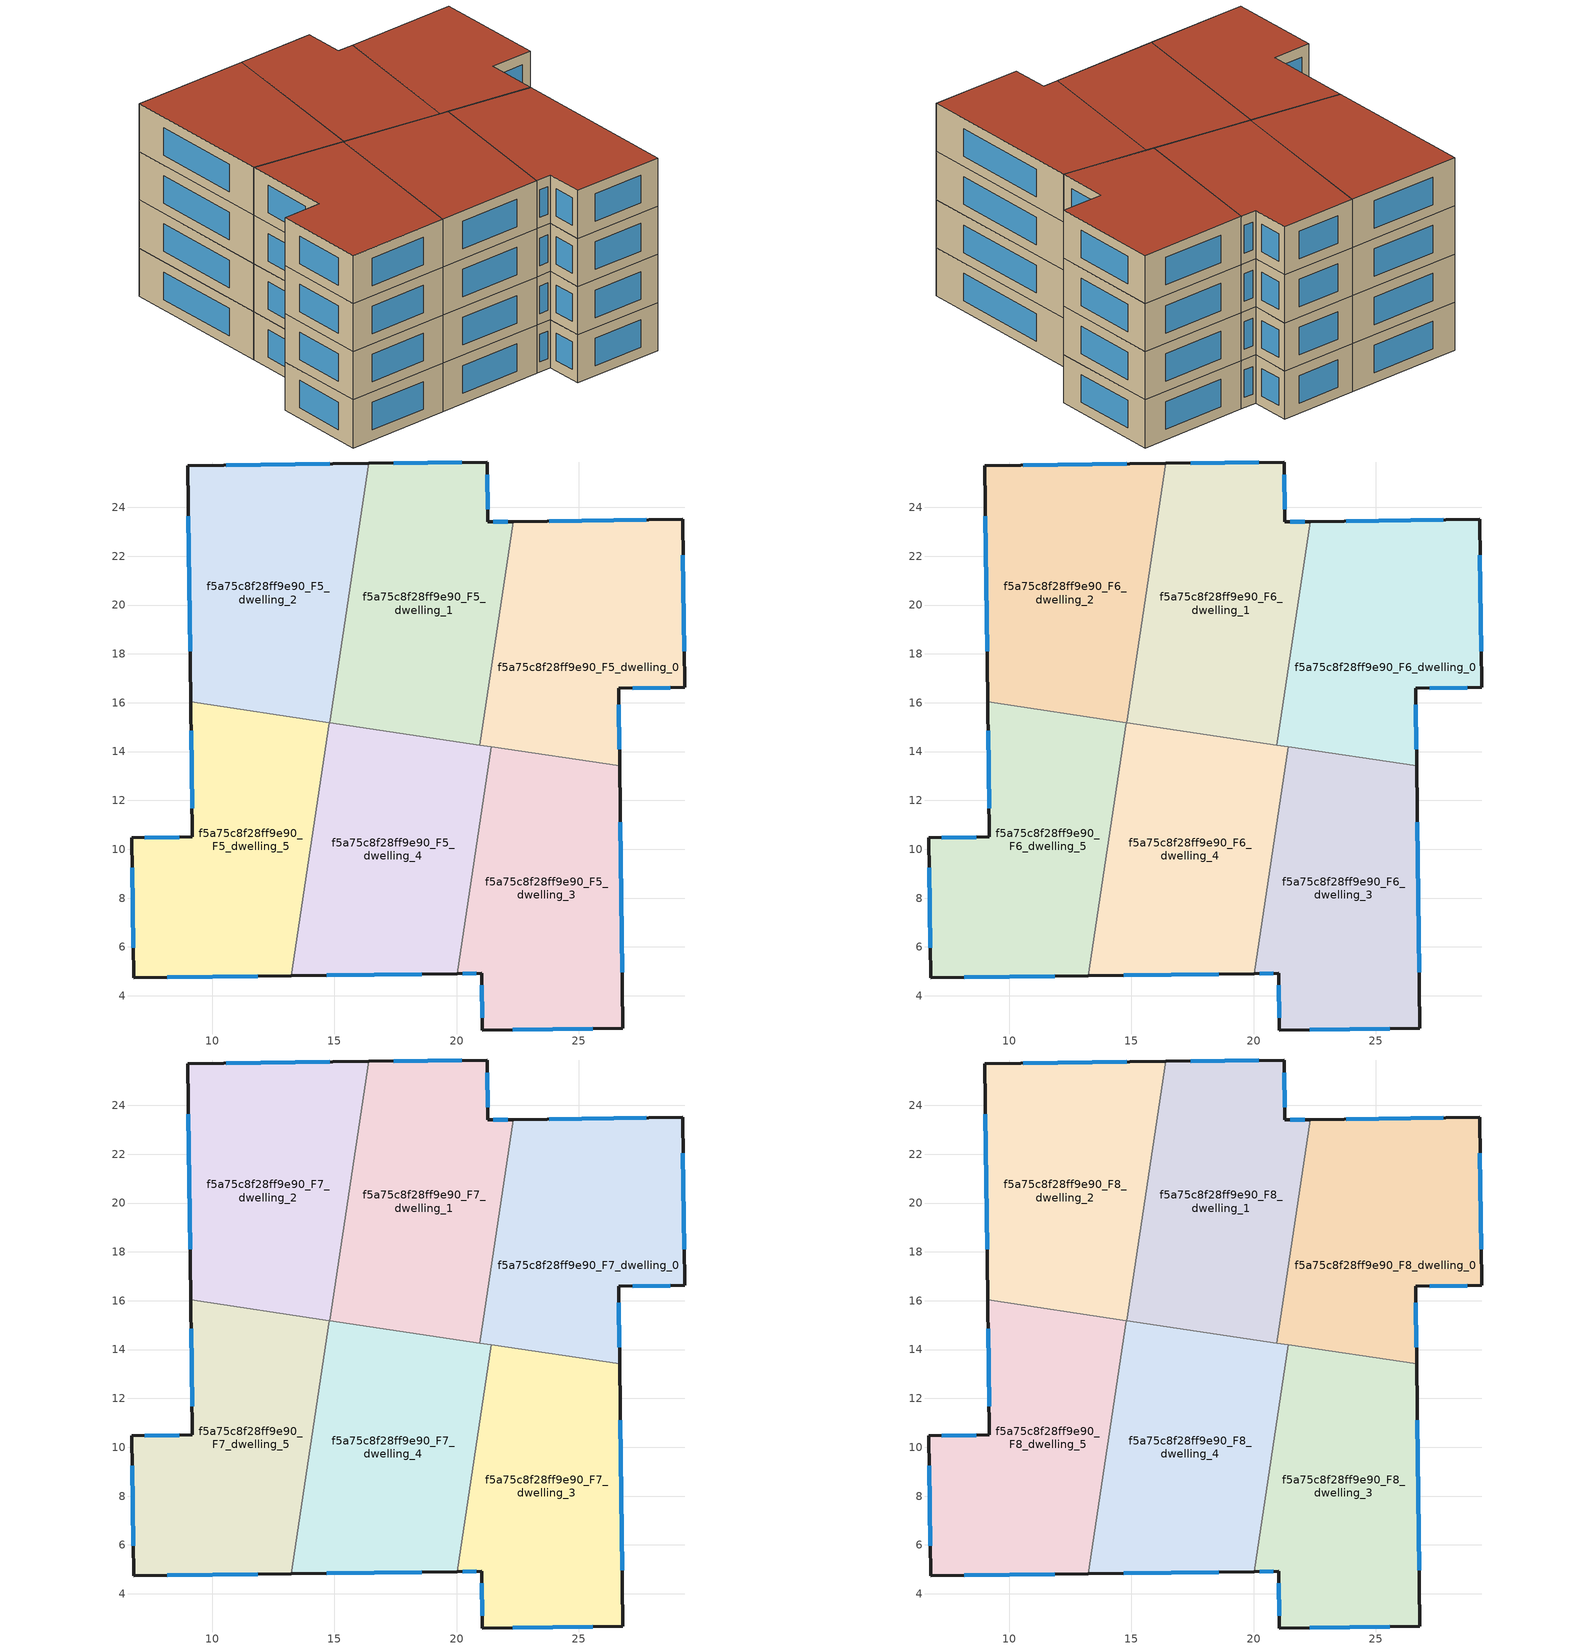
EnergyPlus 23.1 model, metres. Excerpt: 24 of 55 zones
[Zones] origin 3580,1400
f5a75c8f28ff9e90_F5_dwelling_0
 floor to f5a75c8f28ff9e90_F4_dwelling_0 (EU_floor_Construction): 29.25,23.51 29.33,16.62 26.64,16.59 26.67,13.41 20.95,14.27 22.31,23.42 z15
 wall outside (EU_wall_Construction): 26.67,13.41 26.64,16.59 29.33,16.62 29.25,23.51 22.31,23.42 z15:18
 wall to f5a75c8f28ff9e90_F5_dwelling_1 (EU_wall_Construction): 22.31,23.42 20.95,14.27 z15:18
 wall to f5a75c8f28ff9e90_F5_dwelling_3 (EU_wall_Construction): 21.42,14.2 26.67,13.41 z15:18
 wall to f5a75c8f28ff9e90_F5_dwelling_4 (EU_wall_Construction): 20.95,14.27 21.42,14.2 z15:18
 window (EU_Window_Construction): 26.67,14.09 26.64,15.91 / 27.76,23.49 23.8,23.43 / 29.32,18.1 29.27,22.03 / 27.21,16.6 28.76,16.62 z15.64:17.36
f5a75c8f28ff9e90_F5_dwelling_1
 floor to f5a75c8f28ff9e90_F4_dwelling_1 (EU_floor_Construction): 21.25,25.85 21.28,23.4 22.31,23.42 20.95,14.27 14.81,15.18 16.39,25.79 z15
 wall outside (EU_wall_Construction): 22.31,23.42 21.28,23.4 21.25,25.85 16.39,25.79 z15:18
 wall to f5a75c8f28ff9e90_F5_dwelling_2 (EU_wall_Construction): 16.39,25.79 14.81,15.18 z15:18
 wall to f5a75c8f28ff9e90_F5_dwelling_4 (EU_wall_Construction): 14.81,15.18 20.95,14.27 z15:18
 window (EU_Window_Construction): 20.21,25.84 17.43,25.81 / 21.27,23.93 21.25,25.33 / 22.09,23.41 21.5,23.4 z15.64:17.36
f5a75c8f28ff9e90_F5_dwelling_2
 floor to f5a75c8f28ff9e90_F4_dwelling_2 (EU_floor_Construction): 16.39,25.79 14.81,15.18 9.12,16.03 8.99,25.7 z15
 wall outside (EU_wall_Construction): 16.39,25.79 8.99,25.7 9.12,16.03 z15:18
 wall to f5a75c8f28ff9e90_F5_dwelling_5 (EU_wall_Construction): 9.12,16.03 14.78,15.19 z15:18
 wall to f5a75c8f28ff9e90_F5_dwelling_4 (EU_wall_Construction): 14.78,15.19 14.81,15.18 z15:18
 window (EU_Window_Construction): 9.02,23.63 9.09,18.1 / 14.81,25.77 10.58,25.72 z15.64:17.36
f5a75c8f28ff9e90_F5_dwelling_3
 floor to f5a75c8f28ff9e90_F4_dwelling_3 (EU_floor_Construction): 26.67,13.41 26.81,2.67 21.06,2.6 21.03,4.92 20.03,4.91 21.42,14.2 z15
 wall outside (EU_wall_Construction): 20.03,4.91 21.03,4.92 21.06,2.6 26.81,2.67 26.67,13.41 z15:18
 wall to f5a75c8f28ff9e90_F5_dwelling_4 (EU_wall_Construction): 21.42,14.2 20.03,4.91 z15:18
 window (EU_Window_Construction): 26.78,4.97 26.7,11.11 / 22.29,2.62 25.58,2.66 / 21.03,4.43 21.05,3.1 / 20.25,4.91 20.81,4.92 z15.64:17.36
f5a75c8f28ff9e90_F5_dwelling_4
 floor to f5a75c8f28ff9e90_F4_dwelling_4 (EU_floor_Construction): 21.42,14.2 20.03,4.91 13.23,4.82 14.78,15.19 z15
 wall outside (EU_wall_Construction): 13.23,4.82 20.03,4.91 z15:18
 wall to f5a75c8f28ff9e90_F5_dwelling_5 (EU_wall_Construction): 14.78,15.19 13.23,4.82 z15:18
 window (EU_Window_Construction): 14.69,4.84 18.58,4.89 z15.64:17.36
f5a75c8f28ff9e90_F5_dwelling_5
 floor to f5a75c8f28ff9e90_F4_dwelling_5 (EU_floor_Construction): 14.78,15.19 13.23,4.82 6.77,4.74 6.71,10.47 9.19,10.51 9.12,16.03 z15
 wall outside (EU_wall_Construction): 9.12,16.03 9.19,10.51 6.71,10.47 6.77,4.74 13.23,4.82 z15:18
 window (EU_Window_Construction): 9.13,14.85 9.17,11.69 / 8.16,4.75 11.85,4.8 / 6.72,9.24 6.76,5.96 / 8.66,10.5 7.24,10.48 z15.64:17.36
f5a75c8f28ff9e90_F6_dwelling_0
 floor to f5a75c8f28ff9e90_F5_dwelling_0 (EU_floor_Construction): 29.25,23.51 29.33,16.62 26.64,16.59 26.67,13.41 20.95,14.27 22.31,23.42 z18
 wall outside (EU_wall_Construction): 26.67,13.41 26.64,16.59 29.33,16.62 29.25,23.51 22.31,23.42 z18:21
 wall to f5a75c8f28ff9e90_F6_dwelling_1 (EU_wall_Construction): 22.31,23.42 20.95,14.27 z18:21
 wall to f5a75c8f28ff9e90_F6_dwelling_3 (EU_wall_Construction): 21.42,14.2 26.67,13.41 z18:21
 wall to f5a75c8f28ff9e90_F6_dwelling_4 (EU_wall_Construction): 20.95,14.27 21.42,14.2 z18:21
 window (EU_Window_Construction): 26.67,14.09 26.64,15.91 / 27.76,23.49 23.8,23.43 / 29.32,18.1 29.27,22.03 / 27.21,16.6 28.76,16.62 z18.64:20.36
f5a75c8f28ff9e90_F6_dwelling_1
 floor to f5a75c8f28ff9e90_F5_dwelling_1 (EU_floor_Construction): 21.25,25.85 21.28,23.4 22.31,23.42 20.95,14.27 14.81,15.18 16.39,25.79 z18
 wall outside (EU_wall_Construction): 22.31,23.42 21.28,23.4 21.25,25.85 16.39,25.79 z18:21
 wall to f5a75c8f28ff9e90_F6_dwelling_2 (EU_wall_Construction): 16.39,25.79 14.81,15.18 z18:21
 wall to f5a75c8f28ff9e90_F6_dwelling_4 (EU_wall_Construction): 14.81,15.18 20.95,14.27 z18:21
 window (EU_Window_Construction): 20.21,25.84 17.43,25.81 / 21.27,23.93 21.25,25.33 / 22.09,23.41 21.5,23.4 z18.64:20.36
f5a75c8f28ff9e90_F6_dwelling_2
 floor to f5a75c8f28ff9e90_F5_dwelling_2 (EU_floor_Construction): 16.39,25.79 14.81,15.18 9.12,16.03 8.99,25.7 z18
 wall outside (EU_wall_Construction): 16.39,25.79 8.99,25.7 9.12,16.03 z18:21
 wall to f5a75c8f28ff9e90_F6_dwelling_5 (EU_wall_Construction): 9.12,16.03 14.78,15.19 z18:21
 wall to f5a75c8f28ff9e90_F6_dwelling_4 (EU_wall_Construction): 14.78,15.19 14.81,15.18 z18:21
 window (EU_Window_Construction): 9.02,23.63 9.09,18.1 / 14.81,25.77 10.58,25.72 z18.64:20.36
f5a75c8f28ff9e90_F6_dwelling_3
 floor to f5a75c8f28ff9e90_F5_dwelling_3 (EU_floor_Construction): 26.67,13.41 26.81,2.67 21.06,2.6 21.03,4.92 20.03,4.91 21.42,14.2 z18
 wall outside (EU_wall_Construction): 20.03,4.91 21.03,4.92 21.06,2.6 26.81,2.67 26.67,13.41 z18:21
 wall to f5a75c8f28ff9e90_F6_dwelling_4 (EU_wall_Construction): 21.42,14.2 20.03,4.91 z18:21
 window (EU_Window_Construction): 26.78,4.97 26.7,11.11 / 22.29,2.62 25.58,2.66 / 21.03,4.43 21.05,3.1 / 20.25,4.91 20.81,4.92 z18.64:20.36
f5a75c8f28ff9e90_F6_dwelling_4
 floor to f5a75c8f28ff9e90_F5_dwelling_4 (EU_floor_Construction): 21.42,14.2 20.03,4.91 13.23,4.82 14.78,15.19 z18
 wall outside (EU_wall_Construction): 13.23,4.82 20.03,4.91 z18:21
 wall to f5a75c8f28ff9e90_F6_dwelling_5 (EU_wall_Construction): 14.78,15.19 13.23,4.82 z18:21
 window (EU_Window_Construction): 14.69,4.84 18.58,4.89 z18.64:20.36
f5a75c8f28ff9e90_F6_dwelling_5
 floor to f5a75c8f28ff9e90_F5_dwelling_5 (EU_floor_Construction): 14.78,15.19 13.23,4.82 6.77,4.74 6.71,10.47 9.19,10.51 9.12,16.03 z18
 wall outside (EU_wall_Construction): 9.12,16.03 9.19,10.51 6.71,10.47 6.77,4.74 13.23,4.82 z18:21
 window (EU_Window_Construction): 9.13,14.85 9.17,11.69 / 8.16,4.75 11.85,4.8 / 6.72,9.24 6.76,5.96 / 8.66,10.5 7.24,10.48 z18.64:20.36
f5a75c8f28ff9e90_F7_dwelling_0
 floor to f5a75c8f28ff9e90_F6_dwelling_0 (EU_floor_Construction): 29.25,23.51 29.33,16.62 26.64,16.59 26.67,13.41 20.95,14.27 22.31,23.42 z21
 wall outside (EU_wall_Construction): 26.67,13.41 26.64,16.59 29.33,16.62 29.25,23.51 22.31,23.42 z21:24
 wall to f5a75c8f28ff9e90_F7_dwelling_1 (EU_wall_Construction): 22.31,23.42 20.95,14.27 z21:24
 wall to f5a75c8f28ff9e90_F7_dwelling_3 (EU_wall_Construction): 21.42,14.2 26.67,13.41 z21:24
 wall to f5a75c8f28ff9e90_F7_dwelling_4 (EU_wall_Construction): 20.95,14.27 21.42,14.2 z21:24
 window (EU_Window_Construction): 26.67,14.09 26.64,15.91 / 27.76,23.49 23.8,23.43 / 29.32,18.1 29.27,22.03 / 27.21,16.6 28.76,16.62 z21.64:23.36
f5a75c8f28ff9e90_F7_dwelling_1
 floor to f5a75c8f28ff9e90_F6_dwelling_1 (EU_floor_Construction): 21.25,25.85 21.28,23.4 22.31,23.42 20.95,14.27 14.81,15.18 16.39,25.79 z21
 wall outside (EU_wall_Construction): 22.31,23.42 21.28,23.4 21.25,25.85 16.39,25.79 z21:24
 wall to f5a75c8f28ff9e90_F7_dwelling_2 (EU_wall_Construction): 16.39,25.79 14.81,15.18 z21:24
 wall to f5a75c8f28ff9e90_F7_dwelling_4 (EU_wall_Construction): 14.81,15.18 20.95,14.27 z21:24
 window (EU_Window_Construction): 20.21,25.84 17.43,25.81 / 21.27,23.93 21.25,25.33 / 22.09,23.41 21.5,23.4 z21.64:23.36
f5a75c8f28ff9e90_F7_dwelling_2
 floor to f5a75c8f28ff9e90_F6_dwelling_2 (EU_floor_Construction): 16.39,25.79 14.81,15.18 9.12,16.03 8.99,25.7 z21
 wall outside (EU_wall_Construction): 16.39,25.79 8.99,25.7 9.12,16.03 z21:24
 wall to f5a75c8f28ff9e90_F7_dwelling_5 (EU_wall_Construction): 9.12,16.03 14.78,15.19 z21:24
 wall to f5a75c8f28ff9e90_F7_dwelling_4 (EU_wall_Construction): 14.78,15.19 14.81,15.18 z21:24
 window (EU_Window_Construction): 9.02,23.63 9.09,18.1 / 14.81,25.77 10.58,25.72 z21.64:23.36
f5a75c8f28ff9e90_F7_dwelling_3
 floor to f5a75c8f28ff9e90_F6_dwelling_3 (EU_floor_Construction): 26.67,13.41 26.81,2.67 21.06,2.6 21.03,4.92 20.03,4.91 21.42,14.2 z21
 wall outside (EU_wall_Construction): 20.03,4.91 21.03,4.92 21.06,2.6 26.81,2.67 26.67,13.41 z21:24
 wall to f5a75c8f28ff9e90_F7_dwelling_4 (EU_wall_Construction): 21.42,14.2 20.03,4.91 z21:24
 window (EU_Window_Construction): 26.78,4.97 26.7,11.11 / 22.29,2.62 25.58,2.66 / 21.03,4.43 21.05,3.1 / 20.25,4.91 20.81,4.92 z21.64:23.36
f5a75c8f28ff9e90_F7_dwelling_4
 floor to f5a75c8f28ff9e90_F6_dwelling_4 (EU_floor_Construction): 21.42,14.2 20.03,4.91 13.23,4.82 14.78,15.19 z21
 wall outside (EU_wall_Construction): 13.23,4.82 20.03,4.91 z21:24
 wall to f5a75c8f28ff9e90_F7_dwelling_5 (EU_wall_Construction): 14.78,15.19 13.23,4.82 z21:24
 window (EU_Window_Construction): 14.69,4.84 18.58,4.89 z21.64:23.36
f5a75c8f28ff9e90_F7_dwelling_5
 floor to f5a75c8f28ff9e90_F6_dwelling_5 (EU_floor_Construction): 14.78,15.19 13.23,4.82 6.77,4.74 6.71,10.47 9.19,10.51 9.12,16.03 z21
 wall outside (EU_wall_Construction): 9.12,16.03 9.19,10.51 6.71,10.47 6.77,4.74 13.23,4.82 z21:24
 window (EU_Window_Construction): 9.13,14.85 9.17,11.69 / 8.16,4.75 11.85,4.8 / 6.72,9.24 6.76,5.96 / 8.66,10.5 7.24,10.48 z21.64:23.36
f5a75c8f28ff9e90_F8_dwelling_0
 floor to f5a75c8f28ff9e90_F7_dwelling_0 (EU_floor_Construction): 29.25,23.51 29.33,16.62 26.64,16.59 26.67,13.41 20.95,14.27 22.31,23.42 z24
 wall outside (EU_wall_Construction): 26.67,13.41 26.64,16.59 29.33,16.62 29.25,23.51 22.31,23.42 z24:27
 wall to f5a75c8f28ff9e90_F8_dwelling_1 (EU_wall_Construction): 22.31,23.42 20.95,14.27 z24:27
 wall to f5a75c8f28ff9e90_F8_dwelling_3 (EU_wall_Construction): 21.42,14.2 26.67,13.41 z24:27
 wall to f5a75c8f28ff9e90_F8_dwelling_4 (EU_wall_Construction): 20.95,14.27 21.42,14.2 z24:27
 window (EU_Window_Construction): 26.67,14.09 26.64,15.91 / 27.76,23.49 23.8,23.43 / 29.32,18.1 29.27,22.03 / 27.21,16.6 28.76,16.62 z24.64:26.36
 roof outside (EU_roof_Construction): 26.67,13.41 26.64,16.59 29.33,16.62 29.25,23.51 22.31,23.42 20.95,14.27 z27
f5a75c8f28ff9e90_F8_dwelling_1
 floor to f5a75c8f28ff9e90_F7_dwelling_1 (EU_floor_Construction): 21.25,25.85 21.28,23.4 22.31,23.42 20.95,14.27 14.81,15.18 16.39,25.79 z24
 wall outside (EU_wall_Construction): 22.31,23.42 21.28,23.4 21.25,25.85 16.39,25.79 z24:27
 wall to f5a75c8f28ff9e90_F8_dwelling_2 (EU_wall_Construction): 16.39,25.79 14.81,15.18 z24:27
 wall to f5a75c8f28ff9e90_F8_dwelling_4 (EU_wall_Construction): 14.81,15.18 20.95,14.27 z24:27
 window (EU_Window_Construction): 20.21,25.84 17.43,25.81 / 21.27,23.93 21.25,25.33 / 22.09,23.41 21.5,23.4 z24.64:26.36
 roof outside (EU_roof_Construction): 20.95,14.27 22.31,23.42 21.28,23.4 21.25,25.85 16.39,25.79 14.81,15.18 z27
f5a75c8f28ff9e90_F8_dwelling_2
 floor to f5a75c8f28ff9e90_F7_dwelling_2 (EU_floor_Construction): 16.39,25.79 14.81,15.18 9.12,16.03 8.99,25.7 z24
 wall outside (EU_wall_Construction): 16.39,25.79 8.99,25.7 9.12,16.03 z24:27
 wall to f5a75c8f28ff9e90_F8_dwelling_5 (EU_wall_Construction): 9.12,16.03 14.78,15.19 z24:27
 wall to f5a75c8f28ff9e90_F8_dwelling_4 (EU_wall_Construction): 14.78,15.19 14.81,15.18 z24:27
 window (EU_Window_Construction): 9.02,23.63 9.09,18.1 / 14.81,25.77 10.58,25.72 z24.64:26.36
 roof outside (EU_roof_Construction): 14.81,15.18 16.39,25.79 8.99,25.7 9.12,16.03 z27
f5a75c8f28ff9e90_F8_dwelling_3
 floor to f5a75c8f28ff9e90_F7_dwelling_3 (EU_floor_Construction): 26.67,13.41 26.81,2.67 21.06,2.6 21.03,4.92 20.03,4.91 21.42,14.2 z24
 wall outside (EU_wall_Construction): 20.03,4.91 21.03,4.92 21.06,2.6 26.81,2.67 26.67,13.41 z24:27
 wall to f5a75c8f28ff9e90_F8_dwelling_4 (EU_wall_Construction): 21.42,14.2 20.03,4.91 z24:27
 window (EU_Window_Construction): 26.78,4.97 26.7,11.11 / 22.29,2.62 25.58,2.66 / 21.03,4.43 21.05,3.1 / 20.25,4.91 20.81,4.92 z24.64:26.36
 roof outside (EU_roof_Construction): 26.81,2.67 26.67,13.41 21.42,14.2 20.03,4.91 21.03,4.92 21.06,2.6 z27
f5a75c8f28ff9e90_F8_dwelling_4
 floor to f5a75c8f28ff9e90_F7_dwelling_4 (EU_floor_Construction): 21.42,14.2 20.03,4.91 13.23,4.82 14.78,15.19 z24
 wall outside (EU_wall_Construction): 13.23,4.82 20.03,4.91 z24:27
 wall to f5a75c8f28ff9e90_F8_dwelling_5 (EU_wall_Construction): 14.78,15.19 13.23,4.82 z24:27
 window (EU_Window_Construction): 14.69,4.84 18.58,4.89 z24.64:26.36
 roof outside (EU_roof_Construction): 20.03,4.91 21.42,14.2 14.78,15.19 13.23,4.82 z27
f5a75c8f28ff9e90_F8_dwelling_5
 floor to f5a75c8f28ff9e90_F7_dwelling_5 (EU_floor_Construction): 14.78,15.19 13.23,4.82 6.77,4.74 6.71,10.47 9.19,10.51 9.12,16.03 z24
 wall outside (EU_wall_Construction): 9.12,16.03 9.19,10.51 6.71,10.47 6.77,4.74 13.23,4.82 z24:27
 window (EU_Window_Construction): 9.13,14.85 9.17,11.69 / 8.16,4.75 11.85,4.8 / 6.72,9.24 6.76,5.96 / 8.66,10.5 7.24,10.48 z24.64:26.36
 roof outside (EU_roof_Construction): 13.23,4.82 14.78,15.19 9.12,16.03 9.19,10.51 6.71,10.47 6.77,4.74 z27
[Building]
EU S2 Campaign: North Axis=0; Terrain=City; Solar Distribution=FullExterior
[Site:Location]
Yerevan-Zvartnots.Intl.AP: Latitude=40.15; Longitude=44.383; Time Zone=4; Elevation=854
[SizingPeriod:WeatherFileDays]
AnnualSizingPeriod: Begin Month=1; Begin Day of Month=1; End Month=12; End Day of Month=31; Day of Week for Start Day=Monday; Use Weather File Daylight Saving Period=No; Use Weather File Rain and Snow Indicators=No
[MATERIAL]
EU_InternalMass_Material: Roughness=MediumRough; Thickness=0.1; Conductivity=1; Density=1800; Specific Heat=900; Thermal Absorptance=0.9; Solar Absorptance=0.7; Visible Absorptance=0.7
[MATERIAL:NOMASS] Roughness=MediumRough; Thermal Absorptance=0.9; Solar Absorptance=0.7; Visible Absorptance=0.7
Name | Thermal Resistance
EU_wall_NoMass | 1.05043
EU_roof_NoMass | 1.45357
EU_floor_NoMass | 0.478065
[WINDOWMATERIAL:SIMPLEGLAZINGSYSTEM]
EU_Window_SimpleGlazing: UFactor=2.5566; Solar Heat Gain Coefficient=0.75; Visible Transmittance=0.75
[CONSTRUCTION]
EU_wall_Construction: EU_wall_NoMass
EU_roof_Construction: EU_roof_NoMass
EU_floor_Construction: EU_floor_NoMass
EU_Window_Construction: EU_Window_SimpleGlazing
EU_InternalMass_Construction: EU_InternalMass_Material
[ZONE] Type=1; Multiplier=1; Ceiling Height=autocalculate; Floor Area=autocalculate; Part of Total Floor Area=Yes
Name | Volume
f5a75c8f28ff9e90_F5_dwelling_0; f5a75c8f28ff9e90_F6_dwelling_0; f5a75c8f28ff9e90_F7_dwelling_0; f5a75c8f28ff9e90_F8_dwelling_0 | 200.009
f5a75c8f28ff9e90_F5_dwelling_1; f5a75c8f28ff9e90_F6_dwelling_1; f5a75c8f28ff9e90_F7_dwelling_1; f5a75c8f28ff9e90_F8_dwelling_1 | 200.015
f5a75c8f28ff9e90_F5_dwelling_2; f5a75c8f28ff9e90_F6_dwelling_2; f5a75c8f28ff9e90_F7_dwelling_2; f5a75c8f28ff9e90_F8_dwelling_2 | 199.991
f5a75c8f28ff9e90_F5_dwelling_3; f5a75c8f28ff9e90_F6_dwelling_3; f5a75c8f28ff9e90_F7_dwelling_3; f5a75c8f28ff9e90_F8_dwelling_3 | 199.994
f5a75c8f28ff9e90_F5_dwelling_4; f5a75c8f28ff9e90_F6_dwelling_4; f5a75c8f28ff9e90_F7_dwelling_4; f5a75c8f28ff9e90_F8_dwelling_4 | 199.989
f5a75c8f28ff9e90_F5_dwelling_5; f5a75c8f28ff9e90_F6_dwelling_5; f5a75c8f28ff9e90_F7_dwelling_5; f5a75c8f28ff9e90_F8_dwelling_5 | 199.995
[INTERNALMASS] Construction=EU_InternalMass_Construction
Name | Zone or ZoneList | Surface Area
f5a75c8f28ff9e90_F5_dwelling_0_EU_InternalMass | f5a75c8f28ff9e90_F5_dwelling_0 | 66.6696
f5a75c8f28ff9e90_F5_dwelling_1_EU_InternalMass | f5a75c8f28ff9e90_F5_dwelling_1 | 66.6715
f5a75c8f28ff9e90_F5_dwelling_2_EU_InternalMass | f5a75c8f28ff9e90_F5_dwelling_2 | 66.6637
f5a75c8f28ff9e90_F5_dwelling_3_EU_InternalMass | f5a75c8f28ff9e90_F5_dwelling_3 | 66.6646
f5a75c8f28ff9e90_F5_dwelling_4_EU_InternalMass | f5a75c8f28ff9e90_F5_dwelling_4 | 66.6629
f5a75c8f28ff9e90_F5_dwelling_5_EU_InternalMass | f5a75c8f28ff9e90_F5_dwelling_5 | 66.6653
f5a75c8f28ff9e90_F6_dwelling_0_EU_InternalMass | f5a75c8f28ff9e90_F6_dwelling_0 | 66.6696
f5a75c8f28ff9e90_F6_dwelling_1_EU_InternalMass | f5a75c8f28ff9e90_F6_dwelling_1 | 66.6715
f5a75c8f28ff9e90_F6_dwelling_2_EU_InternalMass | f5a75c8f28ff9e90_F6_dwelling_2 | 66.6637
f5a75c8f28ff9e90_F6_dwelling_3_EU_InternalMass | f5a75c8f28ff9e90_F6_dwelling_3 | 66.6646
f5a75c8f28ff9e90_F6_dwelling_4_EU_InternalMass | f5a75c8f28ff9e90_F6_dwelling_4 | 66.6629
f5a75c8f28ff9e90_F6_dwelling_5_EU_InternalMass | f5a75c8f28ff9e90_F6_dwelling_5 | 66.6653
f5a75c8f28ff9e90_F7_dwelling_0_EU_InternalMass | f5a75c8f28ff9e90_F7_dwelling_0 | 66.6696
f5a75c8f28ff9e90_F7_dwelling_1_EU_InternalMass | f5a75c8f28ff9e90_F7_dwelling_1 | 66.6715
f5a75c8f28ff9e90_F7_dwelling_2_EU_InternalMass | f5a75c8f28ff9e90_F7_dwelling_2 | 66.6637
f5a75c8f28ff9e90_F7_dwelling_3_EU_InternalMass | f5a75c8f28ff9e90_F7_dwelling_3 | 66.6646
f5a75c8f28ff9e90_F7_dwelling_4_EU_InternalMass | f5a75c8f28ff9e90_F7_dwelling_4 | 66.6629
f5a75c8f28ff9e90_F7_dwelling_5_EU_InternalMass | f5a75c8f28ff9e90_F7_dwelling_5 | 66.6653
f5a75c8f28ff9e90_F8_dwelling_0_EU_InternalMass | f5a75c8f28ff9e90_F8_dwelling_0 | 66.6696
f5a75c8f28ff9e90_F8_dwelling_1_EU_InternalMass | f5a75c8f28ff9e90_F8_dwelling_1 | 66.6715
f5a75c8f28ff9e90_F8_dwelling_2_EU_InternalMass | f5a75c8f28ff9e90_F8_dwelling_2 | 66.6637
f5a75c8f28ff9e90_F8_dwelling_3_EU_InternalMass | f5a75c8f28ff9e90_F8_dwelling_3 | 66.6646
f5a75c8f28ff9e90_F8_dwelling_4_EU_InternalMass | f5a75c8f28ff9e90_F8_dwelling_4 | 66.6629
f5a75c8f28ff9e90_F8_dwelling_5_EU_InternalMass | f5a75c8f28ff9e90_F8_dwelling_5 | 66.6653
[OTHEREQUIPMENT] Fuel Type=Electricity; Design Level Calculation Method=Watts/Area; Power per Zone Floor Area=1; Fraction Latent=0; Fraction Radiant=0; Fraction Lost=0; Carbon Dioxide Generation Rate=0; EndUse Subcategory=EU_Step8_InternalGains
Name | Zone or ZoneList or Space or SpaceList | Schedule
EU_Step8_InternalGain_f5a75c8f28ff9e90_F5_dwelling_0_f000 | f5a75c8f28ff9e90_F5_dwelling_0 | EU_Step8_GainSchedule_f5a75c8f28ff9e90_F5_dwelling_0_f000
EU_Step8_InternalGain_f5a75c8f28ff9e90_F5_dwelling_1_f000 | f5a75c8f28ff9e90_F5_dwelling_1 | EU_Step8_GainSchedule_f5a75c8f28ff9e90_F5_dwelling_1_f000
EU_Step8_InternalGain_f5a75c8f28ff9e90_F5_dwelling_2_f000 | f5a75c8f28ff9e90_F5_dwelling_2 | EU_Step8_GainSchedule_f5a75c8f28ff9e90_F5_dwelling_2_f000
EU_Step8_InternalGain_f5a75c8f28ff9e90_F5_dwelling_3_f000 | f5a75c8f28ff9e90_F5_dwelling_3 | EU_Step8_GainSchedule_f5a75c8f28ff9e90_F5_dwelling_3_f000
EU_Step8_InternalGain_f5a75c8f28ff9e90_F5_dwelling_4_f000 | f5a75c8f28ff9e90_F5_dwelling_4 | EU_Step8_GainSchedule_f5a75c8f28ff9e90_F5_dwelling_4_f000
EU_Step8_InternalGain_f5a75c8f28ff9e90_F5_dwelling_5_f000 | f5a75c8f28ff9e90_F5_dwelling_5 | EU_Step8_GainSchedule_f5a75c8f28ff9e90_F5_dwelling_5_f000
EU_Step8_InternalGain_f5a75c8f28ff9e90_F6_dwelling_0_f000 | f5a75c8f28ff9e90_F6_dwelling_0 | EU_Step8_GainSchedule_f5a75c8f28ff9e90_F6_dwelling_0_f000
EU_Step8_InternalGain_f5a75c8f28ff9e90_F6_dwelling_1_f000 | f5a75c8f28ff9e90_F6_dwelling_1 | EU_Step8_GainSchedule_f5a75c8f28ff9e90_F6_dwelling_1_f000
EU_Step8_InternalGain_f5a75c8f28ff9e90_F6_dwelling_2_f000 | f5a75c8f28ff9e90_F6_dwelling_2 | EU_Step8_GainSchedule_f5a75c8f28ff9e90_F6_dwelling_2_f000
EU_Step8_InternalGain_f5a75c8f28ff9e90_F6_dwelling_3_f000 | f5a75c8f28ff9e90_F6_dwelling_3 | EU_Step8_GainSchedule_f5a75c8f28ff9e90_F6_dwelling_3_f000
EU_Step8_InternalGain_f5a75c8f28ff9e90_F6_dwelling_4_f000 | f5a75c8f28ff9e90_F6_dwelling_4 | EU_Step8_GainSchedule_f5a75c8f28ff9e90_F6_dwelling_4_f000
EU_Step8_InternalGain_f5a75c8f28ff9e90_F6_dwelling_5_f000 | f5a75c8f28ff9e90_F6_dwelling_5 | EU_Step8_GainSchedule_f5a75c8f28ff9e90_F6_dwelling_5_f000
EU_Step8_InternalGain_f5a75c8f28ff9e90_F7_dwelling_0_f000 | f5a75c8f28ff9e90_F7_dwelling_0 | EU_Step8_GainSchedule_f5a75c8f28ff9e90_F7_dwelling_0_f000
EU_Step8_InternalGain_f5a75c8f28ff9e90_F7_dwelling_1_f000 | f5a75c8f28ff9e90_F7_dwelling_1 | EU_Step8_GainSchedule_f5a75c8f28ff9e90_F7_dwelling_1_f000
EU_Step8_InternalGain_f5a75c8f28ff9e90_F7_dwelling_2_f000 | f5a75c8f28ff9e90_F7_dwelling_2 | EU_Step8_GainSchedule_f5a75c8f28ff9e90_F7_dwelling_2_f000
EU_Step8_InternalGain_f5a75c8f28ff9e90_F7_dwelling_3_f000 | f5a75c8f28ff9e90_F7_dwelling_3 | EU_Step8_GainSchedule_f5a75c8f28ff9e90_F7_dwelling_3_f000
EU_Step8_InternalGain_f5a75c8f28ff9e90_F7_dwelling_4_f000 | f5a75c8f28ff9e90_F7_dwelling_4 | EU_Step8_GainSchedule_f5a75c8f28ff9e90_F7_dwelling_4_f000
EU_Step8_InternalGain_f5a75c8f28ff9e90_F7_dwelling_5_f000 | f5a75c8f28ff9e90_F7_dwelling_5 | EU_Step8_GainSchedule_f5a75c8f28ff9e90_F7_dwelling_5_f000
EU_Step8_InternalGain_f5a75c8f28ff9e90_F8_dwelling_0_f000 | f5a75c8f28ff9e90_F8_dwelling_0 | EU_Step8_GainSchedule_f5a75c8f28ff9e90_F8_dwelling_0_f000
EU_Step8_InternalGain_f5a75c8f28ff9e90_F8_dwelling_1_f000 | f5a75c8f28ff9e90_F8_dwelling_1 | EU_Step8_GainSchedule_f5a75c8f28ff9e90_F8_dwelling_1_f000
EU_Step8_InternalGain_f5a75c8f28ff9e90_F8_dwelling_2_f000 | f5a75c8f28ff9e90_F8_dwelling_2 | EU_Step8_GainSchedule_f5a75c8f28ff9e90_F8_dwelling_2_f000
EU_Step8_InternalGain_f5a75c8f28ff9e90_F8_dwelling_3_f000 | f5a75c8f28ff9e90_F8_dwelling_3 | EU_Step8_GainSchedule_f5a75c8f28ff9e90_F8_dwelling_3_f000
EU_Step8_InternalGain_f5a75c8f28ff9e90_F8_dwelling_4_f000 | f5a75c8f28ff9e90_F8_dwelling_4 | EU_Step8_GainSchedule_f5a75c8f28ff9e90_F8_dwelling_4_f000
EU_Step8_InternalGain_f5a75c8f28ff9e90_F8_dwelling_5_f000 | f5a75c8f28ff9e90_F8_dwelling_5 | EU_Step8_GainSchedule_f5a75c8f28ff9e90_F8_dwelling_5_f000
[ZONEVENTILATION:DESIGNFLOWRATE] Schedule=EU_AlwaysOn; Design Flow Rate Calculation Method=AirChanges/Hour; Air Changes per Hour=0.557805; Ventilation Type=Natural; Fan Pressure Rise=0; Fan Total Efficiency=1; Constant Term Coefficient=1; Temperature Term Coefficient=0; Velocity Term Coefficient=0; Velocity Squared Term Coefficient=0; Minimum Indoor Temperature=-100; Maximum Indoor Temperature=100; Delta Temperature=-100; Minimum Outdoor Temperature=-100; Maximum Outdoor Temperature=100; Maximum Wind Speed=40
Name | Zone or ZoneList or Space or SpaceList
EU_ConstantAir_f5a75c8f28ff9e90_F5_dwelling_0 | f5a75c8f28ff9e90_F5_dwelling_0
EU_ConstantAir_f5a75c8f28ff9e90_F5_dwelling_1 | f5a75c8f28ff9e90_F5_dwelling_1
EU_ConstantAir_f5a75c8f28ff9e90_F5_dwelling_2 | f5a75c8f28ff9e90_F5_dwelling_2
EU_ConstantAir_f5a75c8f28ff9e90_F5_dwelling_3 | f5a75c8f28ff9e90_F5_dwelling_3
EU_ConstantAir_f5a75c8f28ff9e90_F5_dwelling_4 | f5a75c8f28ff9e90_F5_dwelling_4
EU_ConstantAir_f5a75c8f28ff9e90_F5_dwelling_5 | f5a75c8f28ff9e90_F5_dwelling_5
EU_ConstantAir_f5a75c8f28ff9e90_F6_dwelling_0 | f5a75c8f28ff9e90_F6_dwelling_0
EU_ConstantAir_f5a75c8f28ff9e90_F6_dwelling_1 | f5a75c8f28ff9e90_F6_dwelling_1
EU_ConstantAir_f5a75c8f28ff9e90_F6_dwelling_2 | f5a75c8f28ff9e90_F6_dwelling_2
EU_ConstantAir_f5a75c8f28ff9e90_F6_dwelling_3 | f5a75c8f28ff9e90_F6_dwelling_3
EU_ConstantAir_f5a75c8f28ff9e90_F6_dwelling_4 | f5a75c8f28ff9e90_F6_dwelling_4
EU_ConstantAir_f5a75c8f28ff9e90_F6_dwelling_5 | f5a75c8f28ff9e90_F6_dwelling_5
EU_ConstantAir_f5a75c8f28ff9e90_F7_dwelling_0 | f5a75c8f28ff9e90_F7_dwelling_0
EU_ConstantAir_f5a75c8f28ff9e90_F7_dwelling_1 | f5a75c8f28ff9e90_F7_dwelling_1
EU_ConstantAir_f5a75c8f28ff9e90_F7_dwelling_2 | f5a75c8f28ff9e90_F7_dwelling_2
EU_ConstantAir_f5a75c8f28ff9e90_F7_dwelling_3 | f5a75c8f28ff9e90_F7_dwelling_3
EU_ConstantAir_f5a75c8f28ff9e90_F7_dwelling_4 | f5a75c8f28ff9e90_F7_dwelling_4
EU_ConstantAir_f5a75c8f28ff9e90_F7_dwelling_5 | f5a75c8f28ff9e90_F7_dwelling_5
EU_ConstantAir_f5a75c8f28ff9e90_F8_dwelling_0 | f5a75c8f28ff9e90_F8_dwelling_0
EU_ConstantAir_f5a75c8f28ff9e90_F8_dwelling_1 | f5a75c8f28ff9e90_F8_dwelling_1
EU_ConstantAir_f5a75c8f28ff9e90_F8_dwelling_2 | f5a75c8f28ff9e90_F8_dwelling_2
EU_ConstantAir_f5a75c8f28ff9e90_F8_dwelling_3 | f5a75c8f28ff9e90_F8_dwelling_3
EU_ConstantAir_f5a75c8f28ff9e90_F8_dwelling_4 | f5a75c8f28ff9e90_F8_dwelling_4
EU_ConstantAir_f5a75c8f28ff9e90_F8_dwelling_5 | f5a75c8f28ff9e90_F8_dwelling_5
[HVACTEMPLATE:THERMOSTAT] Constant Heating Setpoint=20; Constant Cooling Setpoint=50
EU_HeatOnly_f5a75c8f28ff9e90_F0_dwelling_0; EU_HeatOnly_f5a75c8f28ff9e90_F0_dwelling_1; EU_HeatOnly_f5a75c8f28ff9e90_F0_dwelling_2; EU_HeatOnly_f5a75c8f28ff9e90_F0_dwelling_3; EU_HeatOnly_f5a75c8f28ff9e90_F0_dwelling_4; EU_HeatOnly_f5a75c8f28ff9e90_F0_dwelling_5; EU_HeatOnly_f5a75c8f28ff9e90_F0_dwelling_6; EU_HeatOnly_f5a75c8f28ff9e90_F1_dwelling_0; EU_HeatOnly_f5a75c8f28ff9e90_F1_dwelling_1; EU_HeatOnly_f5a75c8f28ff9e90_F1_dwelling_2; EU_HeatOnly_f5a75c8f28ff9e90_F1_dwelling_3; EU_HeatOnly_f5a75c8f28ff9e90_F1_dwelling_4; EU_HeatOnly_f5a75c8f28ff9e90_F1_dwelling_5; EU_HeatOnly_f5a75c8f28ff9e90_F2_dwelling_0; EU_HeatOnly_f5a75c8f28ff9e90_F2_dwelling_1; EU_HeatOnly_f5a75c8f28ff9e90_F2_dwelling_2; EU_HeatOnly_f5a75c8f28ff9e90_F2_dwelling_3; EU_HeatOnly_f5a75c8f28ff9e90_F2_dwelling_4; EU_HeatOnly_f5a75c8f28ff9e90_F2_dwelling_5; EU_HeatOnly_f5a75c8f28ff9e90_F3_dwelling_0; EU_HeatOnly_f5a75c8f28ff9e90_F3_dwelling_1; EU_HeatOnly_f5a75c8f28ff9e90_F3_dwelling_2; EU_HeatOnly_f5a75c8f28ff9e90_F3_dwelling_3; EU_HeatOnly_f5a75c8f28ff9e90_F3_dwelling_4; EU_HeatOnly_f5a75c8f28ff9e90_F3_dwelling_5; EU_HeatOnly_f5a75c8f28ff9e90_F4_dwelling_0; EU_HeatOnly_f5a75c8f28ff9e90_F4_dwelling_1; EU_HeatOnly_f5a75c8f28ff9e90_F4_dwelling_2; EU_HeatOnly_f5a75c8f28ff9e90_F4_dwelling_3; EU_HeatOnly_f5a75c8f28ff9e90_F4_dwelling_4; EU_HeatOnly_f5a75c8f28ff9e90_F4_dwelling_5; EU_HeatOnly_f5a75c8f28ff9e90_F5_dwelling_0; EU_HeatOnly_f5a75c8f28ff9e90_F5_dwelling_1; EU_HeatOnly_f5a75c8f28ff9e90_F5_dwelling_2; EU_HeatOnly_f5a75c8f28ff9e90_F5_dwelling_3; EU_HeatOnly_f5a75c8f28ff9e90_F5_dwelling_4; EU_HeatOnly_f5a75c8f28ff9e90_F5_dwelling_5; EU_HeatOnly_f5a75c8f28ff9e90_F6_dwelling_0; EU_HeatOnly_f5a75c8f28ff9e90_F6_dwelling_1; EU_HeatOnly_f5a75c8f28ff9e90_F6_dwelling_2; EU_HeatOnly_f5a75c8f28ff9e90_F6_dwelling_3; EU_HeatOnly_f5a75c8f28ff9e90_F6_dwelling_4; EU_HeatOnly_f5a75c8f28ff9e90_F6_dwelling_5; EU_HeatOnly_f5a75c8f28ff9e90_F7_dwelling_0; EU_HeatOnly_f5a75c8f28ff9e90_F7_dwelling_1; EU_HeatOnly_f5a75c8f28ff9e90_F7_dwelling_2; EU_HeatOnly_f5a75c8f28ff9e90_F7_dwelling_3; EU_HeatOnly_f5a75c8f28ff9e90_F7_dwelling_4; EU_HeatOnly_f5a75c8f28ff9e90_F7_dwelling_5; EU_HeatOnly_f5a75c8f28ff9e90_F8_dwelling_0; EU_HeatOnly_f5a75c8f28ff9e90_F8_dwelling_1; EU_HeatOnly_f5a75c8f28ff9e90_F8_dwelling_2; EU_HeatOnly_f5a75c8f28ff9e90_F8_dwelling_3; EU_HeatOnly_f5a75c8f28ff9e90_F8_dwelling_4; EU_HeatOnly_f5a75c8f28ff9e90_F8_dwelling_5
[HVACTEMPLATE:ZONE:IDEALLOADSAIRSYSTEM] System Availability Schedule=EU_AlwaysOn; Maximum Heating Supply Air Temperature=50; Minimum Cooling Supply Air Temperature=13; Maximum Heating Supply Air Humidity Ratio=0.0156; Minimum Cooling Supply Air Humidity Ratio=0.0077; Heating Limit=NoLimit; Cooling Limit=NoLimit; Heating Availability Schedule=EU_AlwaysOn; Cooling Availability Schedule=EU_CoolingOff; Dehumidification Control Type=ConstantSensibleHeatRatio; Cooling Sensible Heat Ratio=0.7; Dehumidification Setpoint=60; Humidification Control Type=None; Humidification Setpoint=30; Outdoor Air Method=None; Outdoor Air Flow Rate per Person=0.00944; Outdoor Air Flow Rate per Zone Floor Area=0; Outdoor Air Flow Rate per Zone=0; Demand Controlled Ventilation Type=None; Outdoor Air Economizer Type=NoEconomizer; Heat Recovery Type=None; Sensible Heat Recovery Effectiveness=0.7; Latent Heat Recovery Effectiveness=0.65
Name | Template Thermostat
f5a75c8f28ff9e90_F5_dwelling_0 | EU_HeatOnly_f5a75c8f28ff9e90_F5_dwelling_0
f5a75c8f28ff9e90_F5_dwelling_1 | EU_HeatOnly_f5a75c8f28ff9e90_F5_dwelling_1
f5a75c8f28ff9e90_F5_dwelling_2 | EU_HeatOnly_f5a75c8f28ff9e90_F5_dwelling_2
f5a75c8f28ff9e90_F5_dwelling_3 | EU_HeatOnly_f5a75c8f28ff9e90_F5_dwelling_3
f5a75c8f28ff9e90_F5_dwelling_4 | EU_HeatOnly_f5a75c8f28ff9e90_F5_dwelling_4
f5a75c8f28ff9e90_F5_dwelling_5 | EU_HeatOnly_f5a75c8f28ff9e90_F5_dwelling_5
f5a75c8f28ff9e90_F6_dwelling_0 | EU_HeatOnly_f5a75c8f28ff9e90_F6_dwelling_0
f5a75c8f28ff9e90_F6_dwelling_1 | EU_HeatOnly_f5a75c8f28ff9e90_F6_dwelling_1
f5a75c8f28ff9e90_F6_dwelling_2 | EU_HeatOnly_f5a75c8f28ff9e90_F6_dwelling_2
f5a75c8f28ff9e90_F6_dwelling_3 | EU_HeatOnly_f5a75c8f28ff9e90_F6_dwelling_3
f5a75c8f28ff9e90_F6_dwelling_4 | EU_HeatOnly_f5a75c8f28ff9e90_F6_dwelling_4
f5a75c8f28ff9e90_F6_dwelling_5 | EU_HeatOnly_f5a75c8f28ff9e90_F6_dwelling_5
f5a75c8f28ff9e90_F7_dwelling_0 | EU_HeatOnly_f5a75c8f28ff9e90_F7_dwelling_0
f5a75c8f28ff9e90_F7_dwelling_1 | EU_HeatOnly_f5a75c8f28ff9e90_F7_dwelling_1
f5a75c8f28ff9e90_F7_dwelling_2 | EU_HeatOnly_f5a75c8f28ff9e90_F7_dwelling_2
f5a75c8f28ff9e90_F7_dwelling_3 | EU_HeatOnly_f5a75c8f28ff9e90_F7_dwelling_3
f5a75c8f28ff9e90_F7_dwelling_4 | EU_HeatOnly_f5a75c8f28ff9e90_F7_dwelling_4
f5a75c8f28ff9e90_F7_dwelling_5 | EU_HeatOnly_f5a75c8f28ff9e90_F7_dwelling_5
f5a75c8f28ff9e90_F8_dwelling_0 | EU_HeatOnly_f5a75c8f28ff9e90_F8_dwelling_0
f5a75c8f28ff9e90_F8_dwelling_1 | EU_HeatOnly_f5a75c8f28ff9e90_F8_dwelling_1
f5a75c8f28ff9e90_F8_dwelling_2 | EU_HeatOnly_f5a75c8f28ff9e90_F8_dwelling_2
f5a75c8f28ff9e90_F8_dwelling_3 | EU_HeatOnly_f5a75c8f28ff9e90_F8_dwelling_3
f5a75c8f28ff9e90_F8_dwelling_4 | EU_HeatOnly_f5a75c8f28ff9e90_F8_dwelling_4
f5a75c8f28ff9e90_F8_dwelling_5 | EU_HeatOnly_f5a75c8f28ff9e90_F8_dwelling_5
[SIZING:ZONE] Zone Cooling Design Supply Air Temperature Input Method=SupplyAirTemperature; Zone Cooling Design Supply Air Temperature=13; Zone Heating Design Supply Air Temperature Input Method=SupplyAirTemperature; Zone Heating Design Supply Air Temperature=50; Zone Cooling Design Supply Air Humidity Ratio=0.008; Zone Heating Design Supply Air Humidity Ratio=0.008; Cooling Design Air Flow Method=DesignDay; Cooling Design Air Flow Rate=0; Cooling Minimum Air Flow per Zone Floor Area=0.000762; Cooling Minimum Air Flow=0; Cooling Minimum Air Flow Fraction=0.2; Heating Design Air Flow Method=DesignDay; Heating Design Air Flow Rate=0; Heating Maximum Air Flow per Zone Floor Area=0.002032; Heating Maximum Air Flow=0.141576; Heating Maximum Air Flow Fraction=0.3; Account for Dedicated Outdoor Air System=No; Dedicated Outdoor Air System Control Strategy=NeutralSupplyAir; Dedicated Outdoor Air Low Setpoint Temperature for Design=autosize; Dedicated Outdoor Air High Setpoint Temperature for Design=autosize; Zone Load Sizing Method=Sensible Load Only No Latent Load; Zone Latent Cooling Design Supply Air Humidity Ratio Input Method=HumidityRatioDifference; Zone Cooling Design Supply Air Humidity Ratio Difference=0.005; Zone Latent Heating Design Supply Air Humidity Ratio Input Method=HumidityRatioDifference; Zone Humidification Design Supply Air Humidity Ratio Difference=0.005
f5a75c8f28ff9e90_F5_dwelling_0; f5a75c8f28ff9e90_F5_dwelling_1; f5a75c8f28ff9e90_F5_dwelling_2; f5a75c8f28ff9e90_F5_dwelling_3; f5a75c8f28ff9e90_F5_dwelling_4; f5a75c8f28ff9e90_F5_dwelling_5; f5a75c8f28ff9e90_F6_dwelling_0; f5a75c8f28ff9e90_F6_dwelling_1; f5a75c8f28ff9e90_F6_dwelling_2; f5a75c8f28ff9e90_F6_dwelling_3; f5a75c8f28ff9e90_F6_dwelling_4; f5a75c8f28ff9e90_F6_dwelling_5; f5a75c8f28ff9e90_F7_dwelling_0; f5a75c8f28ff9e90_F7_dwelling_1; f5a75c8f28ff9e90_F7_dwelling_2; f5a75c8f28ff9e90_F7_dwelling_3; f5a75c8f28ff9e90_F7_dwelling_4; f5a75c8f28ff9e90_F7_dwelling_5; f5a75c8f28ff9e90_F8_dwelling_0; f5a75c8f28ff9e90_F8_dwelling_1; f5a75c8f28ff9e90_F8_dwelling_2; f5a75c8f28ff9e90_F8_dwelling_3; f5a75c8f28ff9e90_F8_dwelling_4; f5a75c8f28ff9e90_F8_dwelling_5
[SCHEDULE:CONSTANT]
Name | Hourly Value
EU_AlwaysOn | 1
EU_CoolingOff | 0
[SCHEDULE:FILE] Column Number=1; Rows to Skip at Top=0; Number of Hours of Data=8760; Column Separator=Comma; Interpolate to Timestep=No; Minutes per Item=60; Adjust Schedule for Daylight Savings=Yes
Name | File
EU_Step8_GainSchedule_f5a75c8f28ff9e90_F5_dwelling_0_f000 | ../../schedules/f5a75c8f28ff9e90/f5a75c8f28ff9e90_F5_dwelling_0_f000_gain.csv
EU_Step8_GainSchedule_f5a75c8f28ff9e90_F5_dwelling_1_f000 | ../../schedules/f5a75c8f28ff9e90/f5a75c8f28ff9e90_F5_dwelling_1_f000_gain.csv
EU_Step8_GainSchedule_f5a75c8f28ff9e90_F5_dwelling_2_f000 | ../../schedules/f5a75c8f28ff9e90/f5a75c8f28ff9e90_F5_dwelling_2_f000_gain.csv
EU_Step8_GainSchedule_f5a75c8f28ff9e90_F5_dwelling_3_f000 | ../../schedules/f5a75c8f28ff9e90/f5a75c8f28ff9e90_F5_dwelling_3_f000_gain.csv
EU_Step8_GainSchedule_f5a75c8f28ff9e90_F5_dwelling_4_f000 | ../../schedules/f5a75c8f28ff9e90/f5a75c8f28ff9e90_F5_dwelling_4_f000_gain.csv
EU_Step8_GainSchedule_f5a75c8f28ff9e90_F5_dwelling_5_f000 | ../../schedules/f5a75c8f28ff9e90/f5a75c8f28ff9e90_F5_dwelling_5_f000_gain.csv
EU_Step8_GainSchedule_f5a75c8f28ff9e90_F6_dwelling_0_f000 | ../../schedules/f5a75c8f28ff9e90/f5a75c8f28ff9e90_F6_dwelling_0_f000_gain.csv
EU_Step8_GainSchedule_f5a75c8f28ff9e90_F6_dwelling_1_f000 | ../../schedules/f5a75c8f28ff9e90/f5a75c8f28ff9e90_F6_dwelling_1_f000_gain.csv
EU_Step8_GainSchedule_f5a75c8f28ff9e90_F6_dwelling_2_f000 | ../../schedules/f5a75c8f28ff9e90/f5a75c8f28ff9e90_F6_dwelling_2_f000_gain.csv
EU_Step8_GainSchedule_f5a75c8f28ff9e90_F6_dwelling_3_f000 | ../../schedules/f5a75c8f28ff9e90/f5a75c8f28ff9e90_F6_dwelling_3_f000_gain.csv
EU_Step8_GainSchedule_f5a75c8f28ff9e90_F6_dwelling_4_f000 | ../../schedules/f5a75c8f28ff9e90/f5a75c8f28ff9e90_F6_dwelling_4_f000_gain.csv
EU_Step8_GainSchedule_f5a75c8f28ff9e90_F6_dwelling_5_f000 | ../../schedules/f5a75c8f28ff9e90/f5a75c8f28ff9e90_F6_dwelling_5_f000_gain.csv
EU_Step8_GainSchedule_f5a75c8f28ff9e90_F7_dwelling_0_f000 | ../../schedules/f5a75c8f28ff9e90/f5a75c8f28ff9e90_F7_dwelling_0_f000_gain.csv
EU_Step8_GainSchedule_f5a75c8f28ff9e90_F7_dwelling_1_f000 | ../../schedules/f5a75c8f28ff9e90/f5a75c8f28ff9e90_F7_dwelling_1_f000_gain.csv
EU_Step8_GainSchedule_f5a75c8f28ff9e90_F7_dwelling_2_f000 | ../../schedules/f5a75c8f28ff9e90/f5a75c8f28ff9e90_F7_dwelling_2_f000_gain.csv
EU_Step8_GainSchedule_f5a75c8f28ff9e90_F7_dwelling_3_f000 | ../../schedules/f5a75c8f28ff9e90/f5a75c8f28ff9e90_F7_dwelling_3_f000_gain.csv
EU_Step8_GainSchedule_f5a75c8f28ff9e90_F7_dwelling_4_f000 | ../../schedules/f5a75c8f28ff9e90/f5a75c8f28ff9e90_F7_dwelling_4_f000_gain.csv
EU_Step8_GainSchedule_f5a75c8f28ff9e90_F7_dwelling_5_f000 | ../../schedules/f5a75c8f28ff9e90/f5a75c8f28ff9e90_F7_dwelling_5_f000_gain.csv
EU_Step8_GainSchedule_f5a75c8f28ff9e90_F8_dwelling_0_f000 | ../../schedules/f5a75c8f28ff9e90/f5a75c8f28ff9e90_F8_dwelling_0_f000_gain.csv
EU_Step8_GainSchedule_f5a75c8f28ff9e90_F8_dwelling_1_f000 | ../../schedules/f5a75c8f28ff9e90/f5a75c8f28ff9e90_F8_dwelling_1_f000_gain.csv
EU_Step8_GainSchedule_f5a75c8f28ff9e90_F8_dwelling_2_f000 | ../../schedules/f5a75c8f28ff9e90/f5a75c8f28ff9e90_F8_dwelling_2_f000_gain.csv
EU_Step8_GainSchedule_f5a75c8f28ff9e90_F8_dwelling_3_f000 | ../../schedules/f5a75c8f28ff9e90/f5a75c8f28ff9e90_F8_dwelling_3_f000_gain.csv
EU_Step8_GainSchedule_f5a75c8f28ff9e90_F8_dwelling_4_f000 | ../../schedules/f5a75c8f28ff9e90/f5a75c8f28ff9e90_F8_dwelling_4_f000_gain.csv
EU_Step8_GainSchedule_f5a75c8f28ff9e90_F8_dwelling_5_f000 | ../../schedules/f5a75c8f28ff9e90/f5a75c8f28ff9e90_F8_dwelling_5_f000_gain.csv
